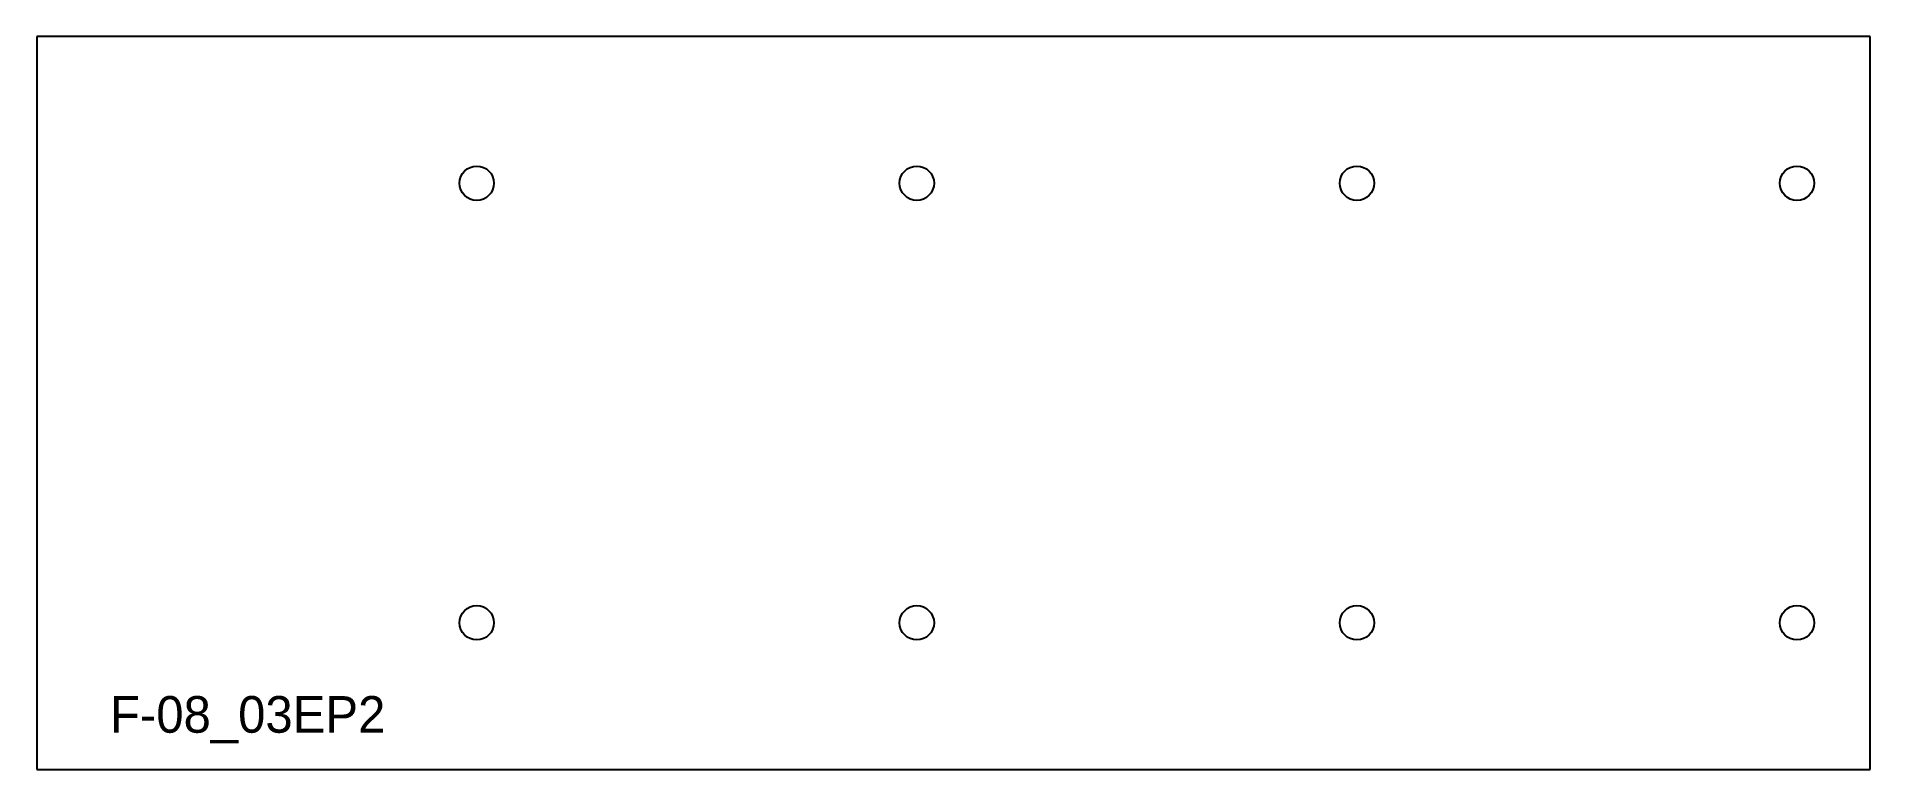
# Model space of a CAD drawing. Extents: x 0 to 50, y 0 to 20.
import ezdxf

# ---------------------------------------------------------------- set-up
doc = ezdxf.new("R2010")
doc.units = 0
doc.header["$MEASUREMENT"] = 0
for name, color, linetype in [('15', 4, 'CONTINUOUS'), ('BURN', 1, 'CONTINUOUS'), ('SCRIBE', 1, 'CONTINUOUS')]:
    doc.layers.add(name, color=color, linetype=linetype)

msp = doc.modelspace()

# ---------------------------------------------------------------- linework, layer by layer
at = {"layer": '15'}
for centre in [(12, 16), (24, 16), (36, 16), (48, 16), (12, 4), (24, 4), (36, 4), (48, 4)]:
    msp.add_circle(centre, 0.46875, dxfattribs=at)
at = {"layer": 'BURN'}
for p, q in [((50, 19.999999), (0, 19.999999)), ((0, 19.999999), (0, 0)), ((50, 0), (50, 19.999999)), ((0, 0), (50, 0))]:
    msp.add_line(p, q, dxfattribs=at)

# ---------------------------------------------------------------- texts
at = {"layer": 'SCRIBE'}
msp.add_text('F-08_03EP2', height=1, dxfattribs=at).set_placement((2, 1))

doc.saveas('drawing.dxf')
